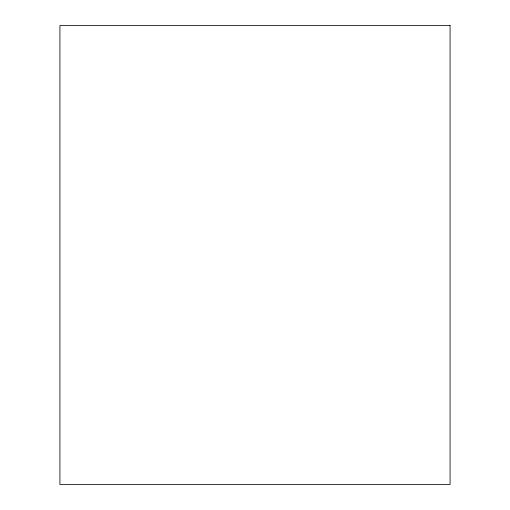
<?xml version="1.0" encoding="UTF-8"?>
<svg xmlns="http://www.w3.org/2000/svg" width="510" height="510" viewBox="0 0 510 510"><rect width="100%" height="100%" fill="white"/><g stroke="black" fill="none" stroke-linecap="round" stroke-linejoin="round"><path stroke-width="0.76" d="M450.075 25.5L59.925 25.5L59.925 484.5L450.075 484.5L450.075 25.5"/></g></svg>
